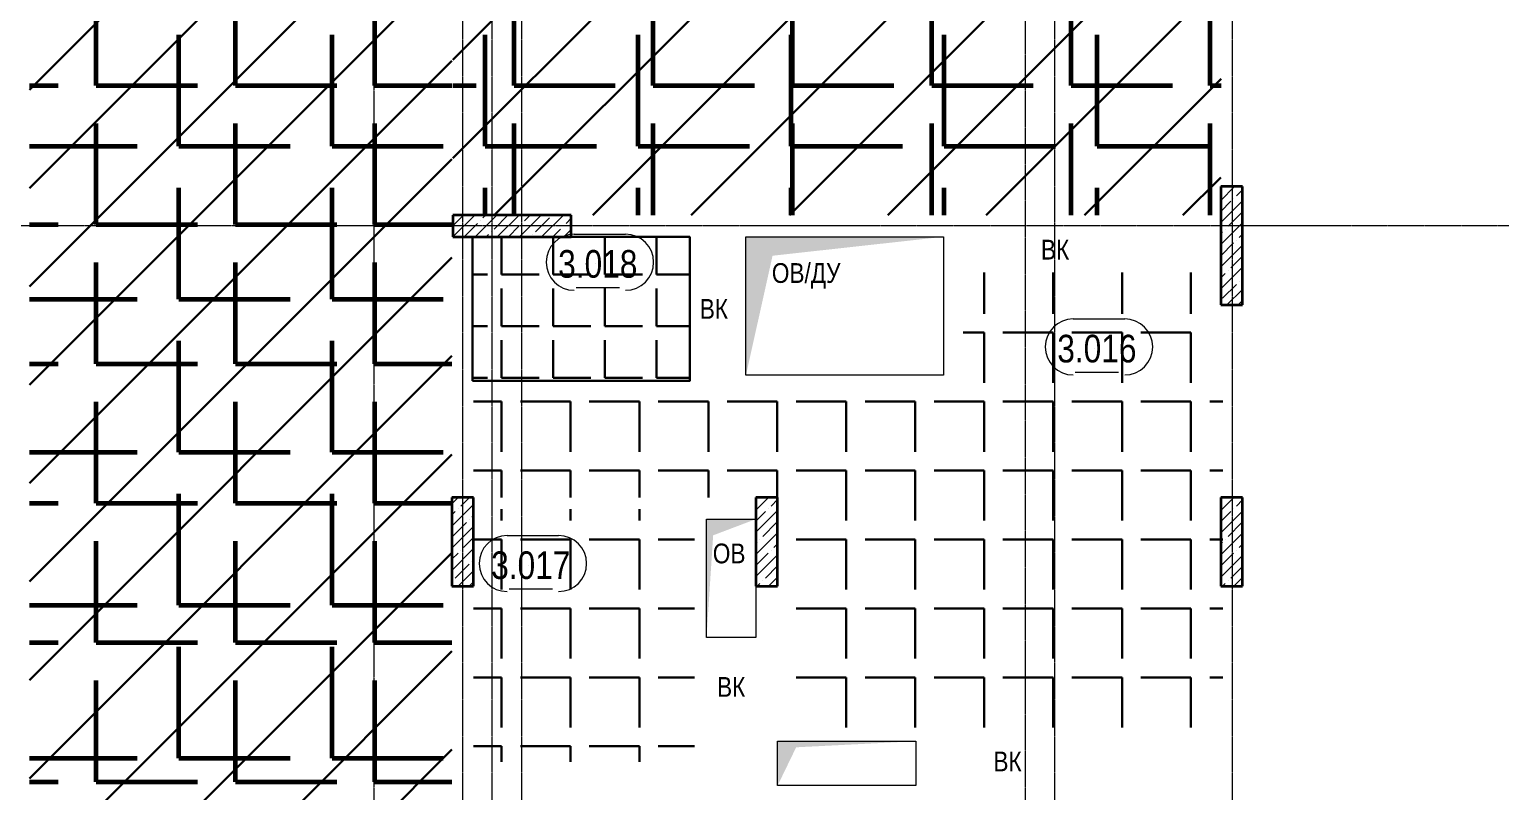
# Model space of a CAD drawing. Header units: millimetres. Extents: x -65509 to 912790, y 446 to 713294.
# Drawn here: x 7790 to 22695, y 362521 to 370242 of the extents above; entities that cross this region are included whole.
import ezdxf
from ezdxf.enums import TextEntityAlignment as Align

# ---------------------------------------------------------------- set-up
doc = ezdxf.new("R2010")
doc.units = ezdxf.units.MM
doc.linetypes.add('CENTER2', pattern=[28.575, 19.05, -3.175, 3.175, -3.175])
doc.linetypes.add('HIDDEN2', pattern=[4.7625, 3.175, -1.5875])
for name, color, linetype, lineweight in [('7.5) Плитка Тип 7.2                6 вып', 220, 'Continuous', 60), ('7.5) Плитка Тип 8.1 8.2 8.3     6 вып', 160, 'Continuous', 60), ('8.1) Нал. пол 8 вып.', 190, 'Continuous', 30), ('8.2) Линолеум 8 вып', 90, 'Continuous', 60), ('9.1) Линолеум 9  9.2 Инв', 3, 'Continuous', 60), ('АР_Area', 250, 'Continuous', 5), ('АР_Колонны', 250, 'Continuous', 30), ('АР_Отверстия', 250, 'Continuous', 9), ('АР_Стены ЖБ', 250, 'Continuous', 35), ('АР_Штриховка', 250, 'Continuous', 0), ('ВК_Шахты', 250, 'Continuous', 9), ('РД_Оси_100', 250, 'Continuous', 0)]:
    doc.layers.add(name, color=color, linetype=linetype, lineweight=lineweight)
doc.styles.add('style1', font='ARIALN.TTF')
pattern_1 = [(180, (0.005, 316179.5), (-9e-14, -698.5), [508, -190.5]), (270, (0.005, 316179.5), (698.5, -1e-13), [508, -190.5])]

# ---------------------------------------------------------------- blocks, each defined once
blk = doc.blocks.new('otv')
at = {"linetype": 'Continuous'}
blk.add_lwpolyline([(0, -1), (0, 0), (1, 0), (1, -1)], close=True, dxfattribs=at)
blk.add_solid([(0, -1), (0, 0), (0.1346, -0.1366), (1, 0)], dxfattribs=at)
blk = doc.blocks.new('оси_рен')
at = {"layer": 'РД_Оси_100', "color": 251, "linetype": 'CENTER2', "true_color": 0x636466}
for p, q in [((1215752.916, 135558.25), (1215752.916, 223268.25)), ((1225207.916, 183613.25), (1189697.958, 183613.25))]:
    blk.add_line(p, q, dxfattribs=at)
for points in [[(1207052.916, 223268.25), (1207052.916, 135558.25)], [(1207952.916, 135558.25), (1207952.916, 223268.25)], [(1208252.916, 135558.25), (1208252.916, 223268.25)], [(1208552.916, 135558.25), (1208552.916, 223268.25)], [(1213652.916, 223268.25), (1213652.916, 135558.25)], [(1213952.916, 135558.25), (1213952.916, 223268.25)]]:
    blk.add_lwpolyline(points, dxfattribs=at)
blk = doc.blocks.new('MOK-МаркаПом_овал_ареал')
for p, q in [((-2.99, 3.76), (3.52, 3.76)), ((-2.75, -3), (2.75, -3))]:
    blk.add_line(p, q)
for centre, radius, start, end in [((-2.99, 0.21), 3.55, 90, 270), ((3.52, 0.21), 3.55, 270, 90), ((-7.41, 0), 7.16, 0, 0.001)]:
    blk.add_arc(centre, radius, start, end)
at = {"color": 0, "style": 'style1'}
blk.add_attdef('АР-ПОМЕЩЕНИЕ:НОМЕР', text='', height=3, dxfattribs=at).set_placement((0.26, 0), align=Align.MIDDLE)

msp = doc.modelspace()

# ---------------------------------------------------------------- hatches: boundary and pattern name
at = {"layer": '7.5) Плитка Тип 7.2                6 вып', "lineweight": 30}
h = msp.add_hatch(dxfattribs=at)
h.set_pattern_fill('ANGLE', color=256, scale=100, angle=180)
h.set_pattern_definition(pattern_1)
h.paths.add_polyline_path([(19880.005, 366580.607), (19592.505, 366580.607), (19592.505, 367780.608), (17250.005, 367780.608), (17250.005, 366550.608), (15370.005, 366550.608), (12290.005, 366550.608), (12290.005, 365500.607), (15370.005, 365500.607), (15370.005, 363170.608), (17250.005, 363170.608), (19880.005, 363170.608)])
h = msp.add_hatch(dxfattribs=at)
h.set_pattern_fill('ANGLE', color=256, scale=100, angle=180)
h.set_pattern_definition(pattern_1)
h.paths.add_polyline_path([(14530.005, 365380.608), (12290.005, 365380.608), (12290.005, 362820.608), (14530.005, 362820.608)])
at = {"layer": '7.5) Плитка Тип 8.1 8.2 8.3     6 вып', "lineweight": 30}
h = msp.add_hatch(dxfattribs=at)
h.set_pattern_fill('ANGLE', color=5, scale=75)
h.set_pattern_definition([(0, (0, 0), (0, 523.875), [381, -142.875]), (90, (0, 0), (-523.875, 3e-14), [381, -142.875])])
h.paths.add_polyline_path([(12280, 366680.607), (14480, 366680.607), (14480, 368140.607), (12280, 368140.607)])
at = {"layer": '8.1) Нал. пол 8 вып.'}
h = msp.add_hatch(dxfattribs=at)
h.set_pattern_fill('ANSI31', color=256, scale=222)
h.paths.add_polyline_path([(12070, 370825.607), (9460, 370825.607), (9460, 370505.607), (7790, 370505.607), (7790, 346570.607), (8310, 346570.607), (8310, 345940.607), (11549.93, 345940.607), (11549.93, 347383.62), (12070, 347383.62), (12070, 355890.607), (11560, 355890.607), (11560, 358920.607), (11560, 358920.607), (12066.217, 358920.607), (12070, 358924.39), (12070, 363075.362), (11850, 363075.362), (11850, 363365.362), (12070, 363365.362)])
h.paths.add_polyline_path([(19860, 372050.607), (19860, 372950.607), (19872.253, 374405.607), (16600, 374405.607), (16600, 375325.607), (13825, 375325.607), (13825, 370825.607), (12905, 370825.607), (12080, 370825.607), (12080, 368360.607), (19860, 368360.607), (19860, 368650.607), (19870.187, 372050.607)])
at = {"layer": '8.2) Линолеум 8 вып'}
h = msp.add_hatch(dxfattribs=at)
h.set_pattern_fill('ANGLE', color=256, scale=222)
h.set_pattern_definition([(0, (0, 0), (0, 1550.67), [1127.76, -422.91]), (90, (0, 0), (-1550.67, 9e-14), [1127.76, -422.91])])
h.paths.add_polyline_path([(12070, 370825.607), (9460, 370825.607), (9460, 370505.607), (7790, 370505.607), (7790, 346570.607), (8310, 346570.607), (8310, 345940.607), (11549.93, 345940.607), (11549.93, 347383.62), (12070, 347383.62), (12070, 355890.607), (11560, 355890.607), (11560, 358920.607), (11560, 358920.607), (12066.217, 358920.607), (12070, 358924.39), (12070, 363075.362), (11850, 363075.362), (11850, 363365.362), (12070, 363365.362)])
h.paths.add_polyline_path([(19860, 372050.607), (19860, 372950.607), (19872.253, 374405.607), (16600, 374405.607), (16600, 375325.607), (13825, 375325.607), (13825, 370825.607), (12905, 370825.607), (12080, 370825.607), (12080, 368360.607), (19860, 368360.607), (19860, 368650.607), (19870.187, 372050.607)])
at = {"layer": '9.1) Линолеум 9  9.2 Инв'}
h = msp.add_hatch(dxfattribs=at)
h.set_pattern_fill('ANGLE', color=256, scale=202)
h.set_pattern_definition([(0, (0, 0), (0, 1410.97), [1026.16, -384.81]), (90, (0, 0), (-1410.97, 9e-14), [1026.16, -384.81])])
h.paths.add_polyline_path([(12070, 370825.607), (9460, 370825.607), (9460, 370505.607), (7790, 370505.607), (7790, 346570.607), (8310, 346570.607), (8310, 345940.607), (11549.93, 345940.607), (11549.93, 347383.62), (12070, 347383.62), (12070, 355890.607), (11560, 355890.607), (11560, 358920.607), (11560, 358920.607), (12066.217, 358920.607), (12070, 358924.39), (12070, 363075.362), (11850, 363075.362), (11850, 363365.362), (12070, 363365.362)])
h.paths.add_polyline_path([(19860, 372050.607), (19860, 372950.607), (19872.253, 374405.607), (16600, 374405.607), (16600, 375325.607), (13825, 375325.607), (13825, 370825.607), (12905, 370825.607), (12080, 370825.607), (12080, 368360.607), (19860, 368360.607), (19860, 368650.607), (19870.187, 372050.607)])

# ---------------------------------------------------------------- linework, layer by layer
at = {"layer": '7.5) Плитка Тип 8.1 8.2 8.3     6 вып', "lineweight": 30}
msp.add_lwpolyline([(12280, 366680.607), (14480, 366680.607), (14480, 368140.607), (12280, 368140.607)], close=True, dxfattribs=at)
at = {"layer": 'АР_Колонны', "linetype": 'HIDDEN2'}
for p, q in [((19860, 368650.607), (20080, 368650.607)), ((19860, 367450.607), (19860, 368650.607)), ((20080, 368650.607), (20080, 367450.607)), ((12080, 368360.607), (13280, 368360.607)), ((12080, 368140.607), (12080, 368360.607)), ((13280, 368360.607), (13280, 368140.607)), ((13280, 368140.607), (12080, 368140.607)), ((20080, 367450.607), (19860, 367450.607)), ((12070, 365500.607), (12290, 365500.607)), ((12070, 364600.607), (12070, 365500.607)), ((12290, 365500.607), (12290, 364600.607)), ((15150.001, 365500.607), (15370.001, 365500.607)), ((15150.001, 364600.607), (15150.001, 365500.607)), ((15370.001, 365500.607), (15370.001, 364600.607)), ((19860, 365500.607), (20080, 365500.607)), ((19860, 364600.607), (19860, 365500.607)), ((20080, 365500.607), (20080, 364600.607)), ((12290, 364600.607), (12070, 364600.607)), ((15370.001, 364600.607), (15150.001, 364600.607)), ((20080, 364600.607), (19860, 364600.607))]:
    msp.add_line(p, q, dxfattribs=at)
at = {"layer": 'АР_Колонны', "linetype": 'Continuous'}
for p, q in [((19860, 368650.607), (19860, 367450.607)), ((20080, 368650.607), (19860, 368650.607)), ((20080, 368650.607), (19860, 368650.607)), ((19860, 368650.607), (19860, 367450.607)), ((20080, 367450.607), (20080, 368650.607)), ((20080, 367450.607), (20080, 368650.607)), ((12080, 368360.607), (12080, 368140.607)), ((13280, 368360.607), (12080, 368360.607)), ((13280, 368360.607), (12080, 368360.607)), ((12080, 368360.607), (12080, 368140.607)), ((13280, 368140.607), (13280, 368360.607)), ((13280, 368140.607), (13280, 368360.607)), ((12080, 368140.607), (13280, 368140.607)), ((12080, 368140.607), (13280, 368140.607)), ((19860, 367450.607), (20080, 367450.607)), ((19860, 367450.607), (20080, 367450.607)), ((12290, 365500.607), (12070, 365500.607)), ((12070, 365500.607), (12070, 364600.607)), ((12290, 365500.607), (12070, 365500.607)), ((12070, 365500.607), (12070, 364600.607)), ((12290, 364600.607), (12290, 365500.607)), ((12290, 364600.607), (12290, 365500.607)), ((15370.001, 365500.607), (15150.001, 365500.607)), ((15150.001, 365500.607), (15150.001, 364600.607)), ((15370.001, 365500.607), (15150.001, 365500.607)), ((15150.001, 365500.607), (15150.001, 364600.607)), ((15370.001, 364600.607), (15370.001, 365500.607)), ((15370.001, 364600.607), (15370.001, 365500.607)), ((20080, 365500.607), (19860, 365500.607)), ((19860, 365500.607), (19860, 364600.607)), ((20080, 365500.607), (19860, 365500.607)), ((19860, 365500.607), (19860, 364600.607)), ((20080, 364600.607), (20080, 365500.607)), ((20080, 364600.607), (20080, 365500.607)), ((12070, 364600.607), (12290, 364600.607)), ((12070, 364600.607), (12290, 364600.607)), ((15150.001, 364600.607), (15370.001, 364600.607)), ((15150.001, 364600.607), (15370.001, 364600.607)), ((19860, 364600.607), (20080, 364600.607)), ((19860, 364600.607), (20080, 364600.607))]:
    msp.add_line(p, q, dxfattribs=at)
at = {"layer": 'АР_Стены ЖБ', "linetype": 'Continuous'}
for p, q in [((20080, 368650.607), (19860, 368650.607)), ((19860, 368650.607), (19860, 367450.607)), ((20080, 367450.607), (20080, 368650.607)), ((13280, 368360.607), (12080, 368360.607)), ((12080, 368360.607), (12080, 368140.607)), ((13280, 368140.607), (13280, 368360.607)), ((12080, 368140.607), (13280, 368140.607)), ((19860, 367450.607), (20080, 367450.607)), ((12290, 365500.607), (12070, 365500.607)), ((12070, 365500.607), (12070, 364600.607)), ((12290, 364600.607), (12290, 365500.607)), ((15370.001, 365500.607), (15150.001, 365500.607)), ((15150.001, 365500.607), (15150.001, 364600.607)), ((15370.001, 364600.607), (15370.001, 365500.607)), ((20080, 365500.607), (19860, 365500.607)), ((19860, 365500.607), (19860, 364600.607)), ((20080, 364600.607), (20080, 365500.607)), ((12070, 364600.607), (12290, 364600.607)), ((15150.001, 364600.607), (15370.001, 364600.607)), ((19860, 364600.607), (20080, 364600.607))]:
    msp.add_line(p, q, dxfattribs=at)
at = {"layer": 'АР_Штриховка', "linetype": 'Continuous'}
for p, q in [((19860, 368510.441), (20000.166, 368650.607)), ((19878.076, 368640.771), (19878.076, 368640.771)), ((20018.393, 368556.581), (20080, 368618.188)), ((19860, 368285.935), (20080, 368505.935)), ((19860, 368398.188), (19962.266, 368500.454)), ((19990.329, 368528.517), (19990.329, 368528.517)), ((12080, 368251.406), (12189.201, 368360.607)), ((12081.455, 368140.607), (12301.455, 368360.607)), ((12305.961, 368140.607), (12525.961, 368360.607)), ((12385.175, 368332.074), (12413.708, 368360.607)), ((12497.428, 368219.821), (12637.745, 368360.138)), ((12530.467, 368140.607), (12750.467, 368360.607)), ((12754.974, 368140.607), (12974.974, 368360.607)), ((12806.125, 368304.011), (12862.721, 368360.607)), ((12918.378, 368191.758), (13058.694, 368332.074)), ((12979.48, 368140.607), (13199.48, 368360.607)), ((13086.758, 368360.138), (13086.758, 368360.138)), ((13227.074, 368275.948), (13280, 368328.874)), ((19934.203, 368247.884), (20074.519, 368388.201)), ((12193.708, 368140.607), (12329.048, 368275.948)), ((12357.112, 368304.011), (12357.112, 368304.011)), ((12418.214, 368140.607), (12441.302, 368163.695)), ((12469.365, 368191.758), (12469.365, 368191.758)), ((12642.721, 368140.607), (12749.998, 368247.884)), ((12778.061, 368275.948), (12778.061, 368275.948)), ((12890.314, 368163.695), (12890.314, 368163.695)), ((13091.733, 368140.607), (13170.947, 368219.821)), ((13199.011, 368247.884), (13199.011, 368247.884)), ((13203.987, 368140.607), (13280, 368216.621)), ((19860, 368061.428), (20080, 368281.428)), ((19860, 368173.682), (19878.076, 368191.758)), ((19906.14, 368219.821), (19906.14, 368219.821)), ((20046.456, 368135.631), (20080, 368169.175)), ((19860, 367949.175), (19990.329, 368079.505)), ((19860, 367836.922), (20080, 368056.922)), ((20018.393, 368107.568), (20018.393, 368107.568)), ((19962.266, 367826.935), (20080, 367944.669)), ((19860, 367612.416), (20080, 367832.416)), ((19860, 367724.669), (19906.14, 367770.808)), ((19934.203, 367798.872), (19934.203, 367798.872)), ((20074.519, 367714.682), (20080, 367720.162)), ((19878.076, 367518.239), (20018.393, 367658.555)), ((19922.698, 367450.607), (20080, 367607.909)), ((20046.456, 367686.618), (20046.456, 367686.618)), ((20034.951, 367450.607), (20080, 367495.656)), ((12070, 365435.076), (12135.531, 365500.607)), ((12160.669, 365413.491), (12247.785, 365500.607)), ((15150.001, 365371.987), (15278.621, 365500.607)), ((15163.442, 365497.681), (15163.442, 365497.681)), ((15303.758, 365413.491), (15370.001, 365479.734)), ((19860, 365367.352), (19993.255, 365500.607)), ((19878.076, 365497.681), (19878.076, 365497.681)), ((12070, 365210.569), (12290, 365430.569)), ((12070, 365322.822), (12104.542, 365357.364)), ((12132.605, 365385.428), (12132.605, 365385.428)), ((15150.001, 365147.48), (15370.001, 365367.48)), ((15150.001, 365259.734), (15247.632, 365357.364)), ((15275.695, 365385.428), (15275.695, 365385.428)), ((19860, 365142.845), (20080, 365362.845)), ((19860, 365255.098), (19962.266, 365357.364)), ((19990.329, 365385.428), (19990.329, 365385.428)), ((20018.393, 365413.491), (20080, 365475.098)), ((12070, 364986.063), (12290, 365206.063)), ((12076.479, 365104.795), (12216.795, 365245.111)), ((12244.859, 365273.175), (12244.859, 365273.175)), ((12272.922, 365301.238), (12290, 365318.316)), ((15219.568, 365104.795), (15359.885, 365245.111)), ((19934.203, 365104.795), (20074.519, 365245.111)), ((12188.732, 364992.542), (12290, 365093.81)), ((15150.001, 364922.974), (15370.001, 365142.974)), ((15150.001, 365035.227), (15163.442, 365048.668)), ((15191.505, 365076.731), (15191.505, 365076.731)), ((15331.822, 364992.542), (15370.001, 365030.721)), ((19860, 364918.339), (20080, 365138.339)), ((19860, 365030.592), (19878.076, 365048.668)), ((19906.14, 365076.731), (19906.14, 365076.731)), ((12070, 364761.556), (12290, 364981.556)), ((12070, 364873.81), (12132.605, 364936.415)), ((12160.669, 364964.478), (12160.669, 364964.478)), ((15150.001, 364810.721), (15275.695, 364936.415)), ((15150.001, 364698.468), (15370.001, 364918.468)), ((15303.758, 364964.478), (15303.758, 364964.478)), ((19860, 364806.086), (19990.329, 364936.415)), ((19860, 364693.832), (20080, 364913.832)), ((20018.393, 364964.478), (20018.393, 364964.478)), ((20046.456, 364992.542), (20080, 365026.086)), ((12104.542, 364683.845), (12244.859, 364824.162)), ((12133.557, 364600.607), (12290, 364757.05)), ((12272.922, 364852.225), (12272.922, 364852.225)), ((15247.632, 364683.845), (15370.001, 364806.214)), ((19962.266, 364683.845), (20080, 364801.579)), ((12076.479, 364655.782), (12076.479, 364655.782)), ((12245.81, 364600.607), (12290, 364644.797)), ((15164.393, 364600.607), (15191.505, 364627.719)), ((15219.568, 364655.782), (15219.568, 364655.782)), ((15276.646, 364600.607), (15370.001, 364693.961)), ((19879.028, 364600.607), (19906.14, 364627.719)), ((19934.203, 364655.782), (19934.203, 364655.782)), ((19991.281, 364600.607), (20080, 364689.326))]:
    msp.add_line(p, q, dxfattribs=at)

# ---------------------------------------------------------------- block references
msp.add_blockref('оси_рен', (-1195772.915, 184637.358))
at = {"layer": 'АР_Area', "color": 250, "linetype": 'Continuous', "lineweight": 25}
ref = msp.add_blockref('MOK-МаркаПом_овал_ареал', (13548.416, 367866.732), dxfattribs=dict(at, xscale=80, yscale=80, zscale=80))
ref.add_attrib('АР-ПОМЕЩЕНИЕ:НОМЕР', '3.018', dxfattribs={"layer": '0', "color": 0, "height": 280, "style": 'style1'}).set_placement((13548.416, 367866.732), align=Align.MIDDLE)
ref = msp.add_blockref('MOK-МаркаПом_овал_ареал', (18605.231, 367008.336), dxfattribs=dict(at, xscale=80, yscale=80, zscale=80))
ref.add_attrib('АР-ПОМЕЩЕНИЕ:НОМЕР', '3.016', dxfattribs={"layer": '0', "color": 0, "height": 280, "style": 'style1'}).set_placement((18605.231, 367008.336), align=Align.MIDDLE)
ref = msp.add_blockref('MOK-МаркаПом_овал_ареал', (12869.708, 364814.334), dxfattribs=dict(at, xscale=80, yscale=80, zscale=80))
ref.add_attrib('АР-ПОМЕЩЕНИЕ:НОМЕР', '3.017', dxfattribs={"layer": '0', "color": 0, "height": 280, "style": 'style1'}).set_placement((12869.708, 364814.334), align=Align.MIDDLE)
at = {"layer": 'АР_Отверстия', "color": 1}
for p, xscale, yscale in [((15050, 368140.607), 2000, 1400), ((14650.001, 365280.607), 500, 1200), ((15369.999, 363030.606), 1400, 450)]:
    msp.add_blockref('otv', p, dxfattribs=dict(at, xscale=xscale, yscale=yscale))

# ---------------------------------------------------------------- texts
at = {"layer": 'АР_Отверстия', "char_height": 200, "attachment_point": 5, "style": 'style1'}
for s, insert, width in [('ОВ/ДУ', (15659.441, 367745.113), 3740.42675), ('ОВ', (14879.159, 364931.698), 1850)]:
    msp.add_mtext(s, dxfattribs=dict(at, insert=insert, width=width))
at = {"layer": 'ВК_Шахты', "char_height": 200, "attachment_point": 5, "style": 'style1'}
for insert, width in [((18181.404, 368010.927), 250), ((14725, 367410.607), 250), ((14900, 363580.607), 500), ((17699.94, 362825.607), 600)]:
    msp.add_mtext('ВК', dxfattribs=dict(at, insert=insert, width=width))

doc.saveas('drawing.dxf')
